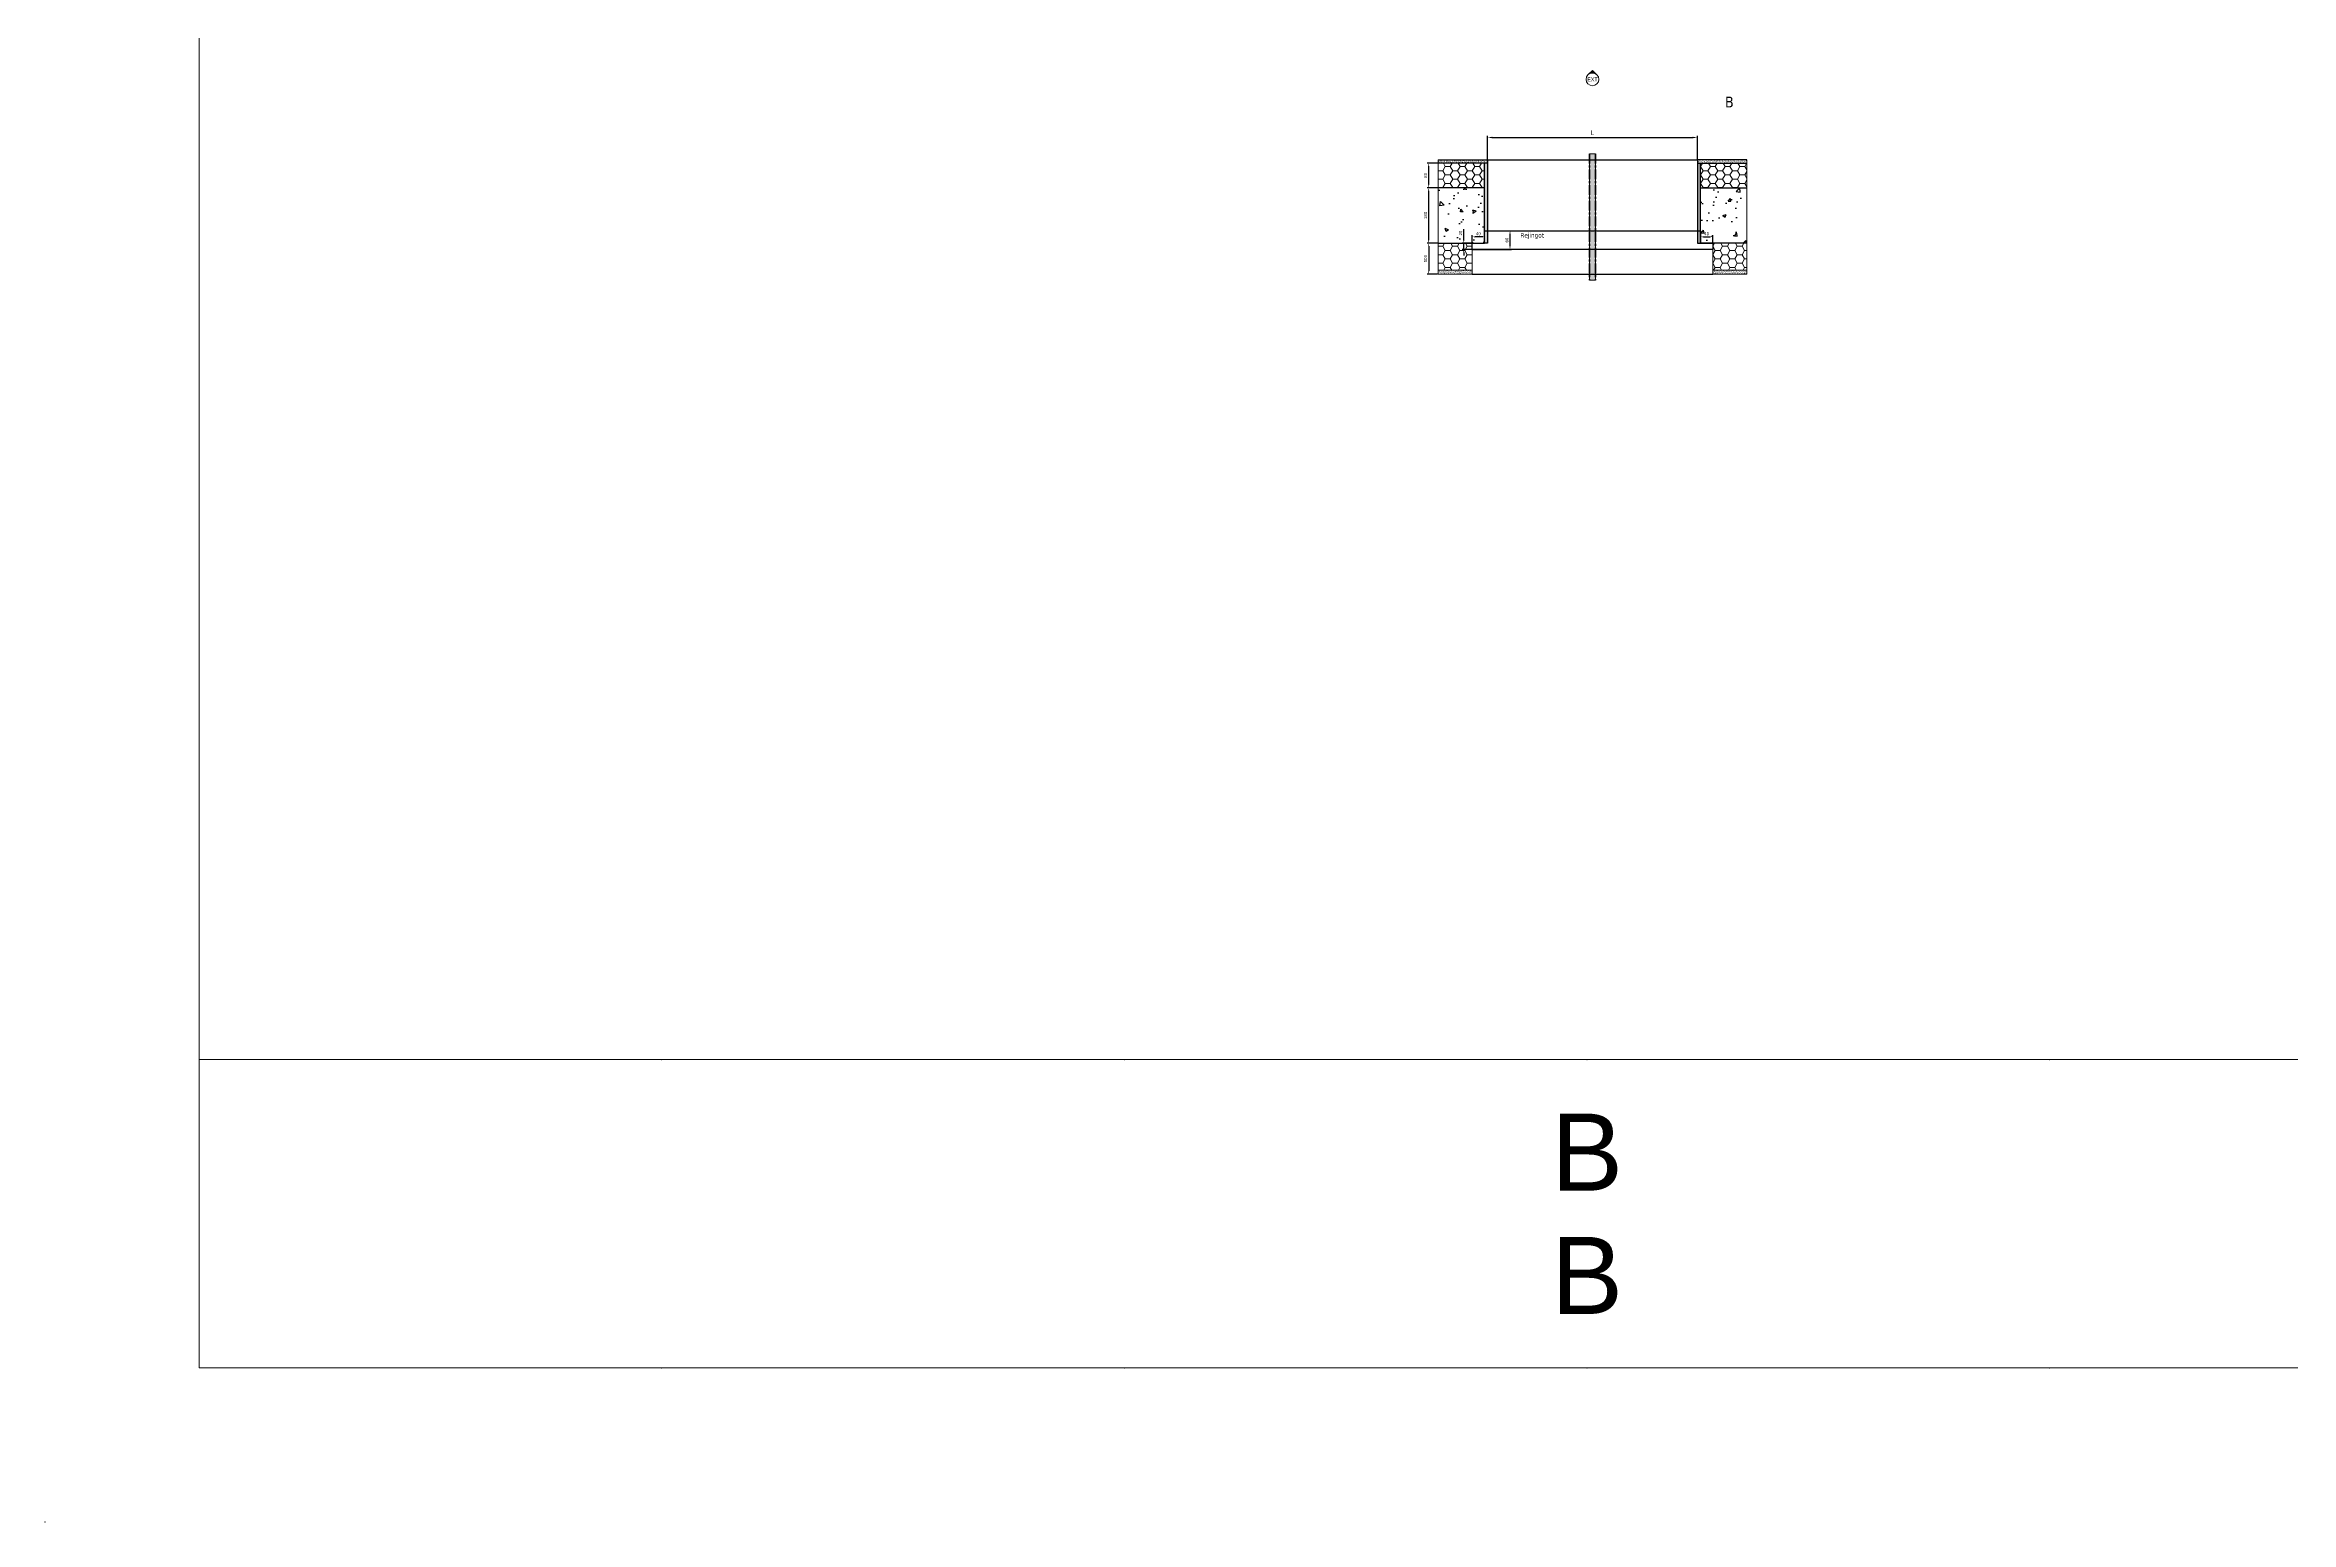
# Model space of a CAD drawing. Header units: millimetres. Extents: x -20000 to 230000, y -17405 to 25402.
# Drawn here: x 10000 to 17282, y 0 to 4791 of the extents above; entities that cross this region are included whole.
import ezdxf
from ezdxf.enums import TextEntityAlignment as Align

# ---------------------------------------------------------------- set-up
doc = ezdxf.new("R2010")
doc.units = ezdxf.units.MM
doc.header["$PDMODE"] = 35
doc.header["$PDSIZE"] = 0.5
doc.linetypes.add('AXES', pattern=[50.800000000000004, 31.75, -6.35, 6.35, -6.35])
doc.layers.get('0').update_dxf_attribs({"lineweight": 13})
doc.layers.get('Defpoints').update_dxf_attribs({"true_color": 0xc2a584})
for name, color, linetype, lineweight in [('0 - 1 (validé)', 3, 'Continuous', 13), ('1 - Axe', 1, 'AXES', 0), ('1 - BETON', 251, 'Continuous', 25), ('1 - Cotation', 32, 'Continuous', 13), ('1 - Isolant', 132, 'Continuous', 13), ('1 - Platre', 252, 'Continuous', 13), ('1 - Texte', 7, 'Continuous', 13)]:
    doc.layers.add(name, color=color, linetype=linetype, lineweight=lineweight)
for name, color, linetype, lineweight, plot in [('0 - Invisible', 43, 'Continuous', 0, False), ('0 - Trame', 1, 'Continuous', 0, False), ('Non visible', 163, 'Continuous', 25, False)]:
    doc.layers.add(name, color=color, linetype=linetype, lineweight=lineweight, plot=plot)
doc.layers.add('1 - Cache', color=7, linetype='Continuous', lineweight=0, true_color=0xffffff)
doc.styles.get("Standard").update_dxf_attribs({"font": 'ARIALUNI.TTF'})
doc.styles.add('Texte Poralu', font='tahomabd.ttf')
doc.dimstyles.new('100 - 1000', dxfattribs={"dimtxt": 15, "dimasz": 15, "dimexe": 5, "dimexo": 2.5, "dimgap": 8, "dimtad": 1, "dimdec": 1, "dimtxsty": 'Texte Poralu', "dimcen": 10, "dimazin": 0, "dimtfac": 1, "dimtdec": 1, "dimtmove": 0, "dimatfit": 3, "dimfxl": 1, "dimarcsym": 0})
doc.dimstyles.new('30 - 1000', dxfattribs={"dimtxt": 10, "dimasz": 10, "dimexe": 5, "dimexo": 2.5, "dimgap": 5, "dimtad": 1, "dimdec": 1, "dimtxsty": 'Texte Poralu', "dimcen": 5, "dimazin": 0, "dimtfac": 1, "dimtdec": 1, "dimtmove": 0, "dimatfit": 3, "dimfxl": 1, "dimarcsym": 0})

# ---------------------------------------------------------------- blocks, each defined once
blk = doc.blocks.new('Cadre Coupe_Elev')
for p in [(2000, 1500), (3500, 1500), (5000, 1500), (6500, 1500), (2000, 500), (3500, 500), (5000, 500), (6500, 500)]:
    blk.add_point(p)
at = {"layer": '0 - Trame'}
for points in [[(500, 500), (9500, 500), (9500, 9500), (500, 9500)], [(500, 1500), (9500, 1500), (9500, 500), (500, 500)]]:
    blk.add_lwpolyline(points, close=True, dxfattribs=at)
for p in [(0, 10000), (10000, 10000), (0, 0), (10000, 0)]:
    blk.add_point(p, dxfattribs=at)
at = {"layer": 'Defpoints'}
for p in [(4999.999999999971, 3733.496620553549), (5000, 1200), (5000, 1000), (5000, 800)]:
    blk.add_point(p, dxfattribs=at)
at = {"color": 7}
blk.add_attdef('REPERE_1', text='', height=300, dxfattribs=at).set_placement((1000, 9000), align=Align.MIDDLE_CENTER)
at = {"layer": '1 - Texte', "color": 7}
for tag, p in [('DEFINITION1', (5000, 1200)), ('DEFINITION2', (5000, 800))]:
    blk.add_attdef(tag, text='', height=250, dxfattribs=at).set_placement(p, align=Align.MIDDLE_CENTER)
at = {"layer": 'Non visible', "style": 'Texte Poralu'}
for p in [(5447.11721373623, 4905.799125232807), (5447.11721373623, 4605.799125232807)]:
    blk.add_attdef('REPERE_2', text='', height=35, dxfattribs=at).set_placement(p, align=Align.MIDDLE_LEFT)
blk = doc.blocks.new('*U441')
at = {"layer": '1 - Isolant'}
h = blk.add_hatch(dxfattribs=at)
h.set_pattern_fill('HONEY', color=256, scale=5, style=0)
h.set_pattern_definition([(0, (110.0000906813123, 79.99999999999812), (23.8125, 13.748153225), [15.875, -31.75]), (120, (110.0000906813123, 79.99999999999812), (-23.81249994797095, 13.74815331511695), [15.87499999999995, -31.7499999999999]), (59.99999999999999, (110.0000906813123, 79.99999999999812), (5.202904551637744e-08, 27.49630654011694), [-31.75, 15.875])])
h.paths.add_polyline_path([(-149.9999933903616, 0), (0, -9.094947017729282e-13), (-8.952838470577262e-13, 79.99999999999818), (-149.9999933903625, 79.99999999999906)])
at = {"layer": '0 - Invisible'}
blk.add_lwpolyline([(-149.9999933903625, 79.99999999999906), (-149.9999933903616, 0)], dxfattribs=at)
at = {"layer": '1 - Isolant'}
blk.add_lwpolyline([(-149.9999933903616, 0), (0, 0), (0, 0), (0, -9.094947017729282e-13), (-8.952838470577262e-13, 79.99999999999818), (-149.9999933903625, 79.99999999999906)], dxfattribs=at)
blk = doc.blocks.new('*U1389')
at = {"layer": '1 - Isolant'}
h = blk.add_hatch(dxfattribs=at)
h.set_pattern_fill('HONEY', color=256, scale=5)
h.set_pattern_definition([(0, (204.9998914205589, -1.4210854715202e-14), (23.8125, 13.748153225), [15.875, -31.75]), (120, (204.9998914205589, -1.4210854715202e-14), (-23.81249994797095, 13.74815331511695), [15.87499999999996, -31.74999999999991]), (59.99999999999999, (204.9998914205589, -1.4210854715202e-14), (5.202904551637744e-08, 27.49630654011694), [-31.75, 15.875])])
h.paths.add_polyline_path([(-149.9999999999709, -87.00000000000001), (-149.9999999999709, 0), (-40.00007220401312, 0), (-40.00007220401312, -87.00000000000001)])
at = {"layer": '1 - Platre'}
h = blk.add_hatch(dxfattribs=at)
h.set_pattern_fill('AR-SAND', color=256, scale=0.1)
h.set_pattern_definition([(37.50000000000001, (204.9998914205589, -1.4210854715202e-14), (-0.1600031295984046, 4.894132373293424), [0, -3.860800000000001, 0, -4.318000000000001, 0, -4.1275]), (7.499999999999999, (204.9998914205589, -1.4210854715202e-14), (4.495232831380027, 7.168251005683543), [0, -2.0828, 0, -3.4798, 0, -1.3335]), (327.5, (201.8756914205589, -1.4210854715202e-14), (7.90992370241458, 0.01437184678545691), [0, -1.27, 0, -4.572, 0, -5.969]), (317.5, (201.8756914205589, -1.4210854715202e-14), (7.635564524722972, 2.229293232572162), [0, -0.635, 0, -2.9972, 0, -3.429])])
h.paths.add_polyline_path([(-149.9999999999709, -100), (-149.9999999999709, -87.00000000000001), (-40.00007220401312, -87.00000000000001), (-40.00007220401312, -100)])
at = {"layer": '0 - Invisible'}
for points in [[(-149.9999999999709, -87.00000000000001), (-149.9999999999709, 0)], [(-149.9999999999709, -100), (-149.9999999999709, -87.00000000000001)]]:
    blk.add_lwpolyline(points, dxfattribs=at)
at = {"layer": '1 - Isolant'}
blk.add_lwpolyline([(-149.9999999999709, 0), (-40.00007220401312, 0), (-40.00007220401312, -87.00000000000001), (-149.9999999999709, -87.00000000000001)], dxfattribs=at)
at = {"layer": '1 - Platre'}
blk.add_lwpolyline([(-149.9999999999709, -87.00000000000001), (-40.00007220401312, -87.00000000000001), (-40.00007220401312, -100), (-149.9999999999709, -100)], dxfattribs=at)
blk = doc.blocks.new('*U1388')
at = {"layer": '1 - Isolant'}
h = blk.add_hatch(dxfattribs=at)
h.set_pattern_fill('HONEY', color=256, scale=5)
h.set_pattern_definition([(0, (80.00003853282942, -1.4210854715202e-14), (23.8125, 13.748153225), [15.875, -31.75]), (120, (80.00003853282942, -1.4210854715202e-14), (-23.81249994797095, 13.74815331511695), [15.87499999999996, -31.74999999999991]), (59.99999999999999, (80.00003853282942, -1.4210854715202e-14), (5.202904551637744e-08, 27.49630654011694), [-31.75, 15.875])])
h.paths.add_polyline_path([(150.0000385328185, -87.00000000000001), (150.0000385328185, 0), (40.00000000001093, 0), (40.00000000001093, -87.00000000000001)])
at = {"layer": '1 - Platre'}
h = blk.add_hatch(dxfattribs=at)
h.set_pattern_fill('AR-SAND', color=256, scale=0.1)
h.set_pattern_definition([(37.50000000000001, (80.00003853282942, -1.4210854715202e-14), (-0.1600031295984046, 4.894132373293424), [0, -3.860800000000001, 0, -4.318000000000001, 0, -4.1275]), (7.499999999999999, (80.00003853282942, -1.4210854715202e-14), (4.495232831380027, 7.168251005683543), [0, -2.0828, 0, -3.4798, 0, -1.3335]), (327.5, (76.87583853282942, -1.4210854715202e-14), (7.90992370241458, 0.01437184678545691), [0, -1.27, 0, -4.572, 0, -5.969]), (317.5, (76.87583853282942, -1.4210854715202e-14), (7.635564524722972, 2.229293232572162), [0, -0.635, 0, -2.9972, 0, -3.429])])
h.paths.add_polyline_path([(150.0000385328185, -100), (150.0000385328185, -87.00000000000001), (40.00000000001093, -87.00000000000001), (40.00000000001093, -100)])
at = {"layer": '0 - Invisible'}
for points in [[(150.0000385328185, -87.00000000000001), (150.0000385328185, 0)], [(150.0000385328185, -100), (150.0000385328185, -87.00000000000001)]]:
    blk.add_lwpolyline(points, dxfattribs=at)
at = {"layer": '1 - Isolant'}
blk.add_lwpolyline([(150.0000385328185, 0), (40.00000000001093, 0), (40.00000000001093, -87.00000000000001), (150.0000385328185, -87.00000000000001)], dxfattribs=at)
at = {"layer": '1 - Platre'}
blk.add_lwpolyline([(150.0000385328185, -87.00000000000001), (40.00000000001093, -87.00000000000001), (40.00000000001093, -100), (150.0000385328185, -100)], dxfattribs=at)
blk = doc.blocks.new('*U442')
at = {"layer": '1 - Isolant'}
h = blk.add_hatch(dxfattribs=at)
h.set_pattern_fill('HONEY', color=256, scale=5, style=0)
h.set_pattern_definition([(0, (110.0000906813141, 79.99999999999812), (23.8125, 13.748153225), [15.875, -31.75]), (120, (110.0000906813141, 79.99999999999812), (-23.81249994797095, 13.74815331511695), [15.87499999999995, -31.7499999999999]), (59.99999999999999, (110.0000906813141, 79.99999999999812), (5.202904551637744e-08, 27.49630654011694), [-31.75, 15.875])])
h.paths.add_polyline_path([(-149.9999933903616, 0), (1.818989403545856e-12, -9.094947017729282e-13), (9.237055564881302e-13, 79.99999999999818), (-149.9999933903625, 79.99999999999906)])
at = {"layer": '0 - Invisible'}
blk.add_lwpolyline([(-149.9999933903625, 79.99999999999906), (-149.9999933903616, 0)], dxfattribs=at)
at = {"layer": '1 - Isolant'}
blk.add_lwpolyline([(-149.9999933903616, 0), (0, 0), (0, 0), (1.818989403545856e-12, -9.094947017729282e-13), (9.237055564881302e-13, 79.99999999999818), (-149.9999933903625, 79.99999999999906)], dxfattribs=at)
blk = doc.blocks.new('*U189')
h = blk.add_hatch(color=256)
edge = h.paths.add_edge_path()
edge.add_line((-2.072522045462071e-13, 29.16815472393788), (-14.58407736196905, 14.58407736197051))
edge.add_arc((1.103117597267565e-11, -1.326938559031979e-11), 20.62500000001327, 90.00000000003098, 134.9999999999927, ccw=False)
edge.add_arc((-8.900435943814897e-12, -8.125056183416809e-12), 20.62500000000813, 45.00000000000222, 89.99999999997573, ccw=False)
edge.add_line((14.58407736196884, 14.58407736197071), (-2.060573933704291e-13, 29.16815472393788))
for p, q in [((0.00170546913411465, 29.16815472393787), (-14.58407736197124, 14.58407736196831)), ((14.58407736196884, 14.58407736197071), (0.00170546913411465, 29.16815472393787))]:
    blk.add_line(p, q)
blk.add_circle((0, 0), 20.625)
at = {"insert": (0, 0), "char_height": 12.5, "attachment_point": 5}
blk.add_mtext('EXT', dxfattribs=at)
blk = doc.blocks.new('*U435')
at = {"layer": '1 - BETON'}
h = blk.add_hatch(dxfattribs=at)
h.set_pattern_fill('CONCRETE', color=256, scale=15, style=0, pattern_type=2)
h.set_pattern_definition([(49.99999999999999, (-49.99996146718152, -20.00000000000003), (107.589027390113, -9.412820247389266), [11.25, -123.75]), (355, (-49.99996146718152, -20.00000000000003), (-20.81270004195, 112.8288200550018), [9, -99]), (100.4514, (-41.03420946718152, -20.78440100000003), (86.77640725710323, 103.415931309143), [9.5610285, -105.1713168]), (46.18420000000002, (-49.99996146718152, 9.999999999999977), (160.0861572938467, -24.82785214935271), [16.87499999999996, -185.6249999999997]), (96.6356, (-36.65944971718152, 7.931003949999974), (140.1994058323055, 146.1176806350663), [14.3415432, -157.75695]), (351.1842, (-49.99996146718152, 9.999999999999977), (140.1992917700441, 146.1177901387987), [13.5, -148.5]), (21, (-34.99996146718152, 2.499999999999975), (89.53605781776925, -60.39283359980082), [11.25, -123.75]), (326.0000000000001, (-34.99996146718152, 2.499999999999975), (36.49729978823726, 108.772506757028), [9, -99]), (71.4514, (-27.53862651718151, -2.532740900000025), (126.0333942872235, 48.37957450649286), [9.5610285, -105.1713168]), (37.50000000000001, (-49.99996146718152, -20.00000000000003), (1.8239782975936, 49.93407807469672), [0, -97.8, 0, -100.5, 0, -99.375]), (7.499999999999999, (-49.99996146718152, -20.00000000000003), (39.46043061632229, 59.16175678235403), [0, -57.3, 0, -95.55, 0, -37.875]), (327.5, (-83.44996146718152, -20.00000000000003), (80.07336542586135, -3.383230760156963), [0, -37.5, 0, -117, 0, -155.25]), (317.5, (-98.44996146718152, -20.00000000000003), (87.47792540135794, 15.01574734984766), [0, -48.75, 0, -77.69999999999999, 0, -110.25])])
h.paths.add_polyline_path([(150.0000385328185, 179.9999999999999), (150.0000385328185, 0), (0, 0), (0, 180)])
at = {"layer": '0 - Invisible'}
blk.add_lwpolyline([(150.0000385328185, 179.9999999999999), (150.0000385328185, 0)], dxfattribs=at)
at = {"layer": '1 - BETON'}
blk.add_lwpolyline([(150.0000385328185, 0), (0, 0), (0, 180), (150.0000385328185, 179.9999999999999)], dxfattribs=at)
blk = doc.blocks.new('*U434')
at = {"layer": '1 - BETON'}
h = blk.add_hatch(dxfattribs=at)
h.set_pattern_fill('CONCRETE', color=256, scale=15, style=0, pattern_type=2)
h.set_pattern_definition([(49.99999999999999, (-50.00000000000003, -20.00000000000003), (107.589027390113, -9.412820247389266), [11.25, -123.75]), (355, (-50.00000000000003, -20.00000000000003), (-20.81270004195, 112.8288200550018), [9, -99]), (100.4514, (-41.03424800000003, -20.78440100000002), (86.77640725710323, 103.415931309143), [9.5610285, -105.1713168]), (46.18420000000002, (-50.00000000000003, 9.999999999999977), (160.0861572938467, -24.82785214935271), [16.87499999999996, -185.6249999999997]), (96.6356, (-36.65948825000003, 7.931003949999974), (140.1994058323055, 146.1176806350663), [14.3415432, -157.75695]), (351.1842, (-50.00000000000003, 9.999999999999977), (140.1992917700441, 146.1177901387987), [13.5, -148.5]), (21, (-35.00000000000003, 2.499999999999975), (89.53605781776925, -60.39283359980082), [11.25, -123.75]), (326.0000000000001, (-35.00000000000003, 2.499999999999975), (36.49729978823726, 108.772506757028), [9, -99]), (71.4514, (-27.53866505000002, -2.532740900000025), (126.0333942872235, 48.37957450649286), [9.5610285, -105.1713168]), (37.50000000000001, (-50.00000000000003, -20.00000000000003), (1.8239782975936, 49.93407807469672), [0, -97.8, 0, -100.5, 0, -99.375]), (7.499999999999999, (-50.00000000000003, -20.00000000000003), (39.46043061632229, 59.16175678235403), [0, -57.3, 0, -95.55, 0, -37.875]), (327.5, (-83.45000000000003, -20.00000000000003), (80.07336542586135, -3.383230760156963), [0, -37.5, 0, -117, 0, -155.25]), (317.5, (-98.45000000000003, -20.00000000000003), (87.47792540135794, 15.01574734984766), [0, -48.75, 0, -77.69999999999999, 0, -110.25])])
h.paths.add_polyline_path([(150, 179.9999999999999), (150, 0), (0, 0), (0, 180)])
at = {"layer": '0 - Invisible'}
blk.add_lwpolyline([(150, 179.9999999999999), (150, 0)], dxfattribs=at)
at = {"layer": '1 - BETON'}
blk.add_lwpolyline([(150, 0), (0, 0), (0, 180), (150, 179.9999999999999)], dxfattribs=at)
blk = doc.blocks.new('*D1358')
at = {"layer": 'Defpoints', "color": 0, "lineweight": -2, "transparency": 16777216}
for p, q in [((14514.99997544319, 4327.928406744617), (14481.47944439466, 4327.928406744617)), ((14486.47944439466, 4157.928406744617), (14486.47944439466, 4317.928406744617)), ((14514.99997544319, 4147.928406744617), (14481.47944439466, 4147.928406744617))]:
    blk.add_line(p, q, dxfattribs=at)
at = {"layer": 'Defpoints', "color": 0, "transparency": 16777216}
for p in [(14486.47944439466, 4327.928406744617), (14517.49997544319, 4327.928406744617), (14517.49997544319, 4147.928406744617)]:
    blk.add_point(p, dxfattribs=at)
for points in [[(14484.81277772799, 4317.928406744617), (14488.14611106132, 4317.928406744617), (14486.47944439466, 4327.928406744617)], [(14484.81277772799, 4157.928406744617), (14488.14611106132, 4157.928406744617), (14486.47944439466, 4147.928406744617)]]:
    blk.add_solid(points, dxfattribs=at)
at = {"layer": 'Defpoints', "color": 0, "transparency": 16777216, "insert": (14476.25110322609, 4237.92840674462), "char_height": 10, "attachment_point": 5, "rotation": 90, "style": 'Texte Poralu'}
blk.add_mtext('180', dxfattribs=at)
blk = doc.blocks.new('*D1359')
at = {"layer": '1 - Cotation', "color": 0, "lineweight": -2, "transparency": 16777216}
for p, q in [((14514.99997544322, 4147.928406744617), (14481.47944439466, 4147.928406744617)), ((14486.47944439466, 4137.928406744617), (14486.47944439466, 4057.928406744617)), ((14514.99997544322, 4047.928406744617), (14481.47944439466, 4047.928406744617))]:
    blk.add_line(p, q, dxfattribs=at)
at = {"layer": '1 - Cotation', "color": 0, "transparency": 16777216}
for points in [[(14484.81277772799, 4137.928406744617), (14488.14611106133, 4137.928406744617), (14486.47944439466, 4147.928406744617)], [(14484.81277772799, 4057.928406744617), (14488.14611106132, 4057.928406744617), (14486.47944439466, 4047.928406744617)]]:
    blk.add_solid(points, dxfattribs=at)
at = {"layer": 'Defpoints', "color": 0, "transparency": 16777216}
for p in [(14517.49997544322, 4147.928406744617), (14486.47944439466, 4047.928406744617), (14517.49997544322, 4047.928406744617)]:
    blk.add_point(p, dxfattribs=at)
at = {"layer": '1 - Cotation', "color": 0, "transparency": 16777216, "insert": (14476.27460893462, 4097.92840674462), "char_height": 10, "attachment_point": 5, "rotation": 90, "style": 'Texte Poralu'}
blk.add_mtext('100', dxfattribs=at)
blk = doc.blocks.new('*D1360')
at = {"layer": '1 - Cotation', "color": 0, "lineweight": -2, "transparency": 16777216}
for p, q in [((14669.99987917117, 4187.928406744628), (14755.12176650812, 4187.928406744628)), ((14750.12176650812, 4137.928406744617), (14750.12176650812, 4177.928406744628)), ((14629.99990323918, 4127.928406744617), (14755.12176650812, 4127.928406744617))]:
    blk.add_line(p, q, dxfattribs=at)
at = {"layer": '1 - Cotation', "color": 0, "transparency": 16777216}
for points in [[(14748.45509984145, 4177.928406744628), (14751.78843317478, 4177.928406744628), (14750.12176650812, 4187.928406744628)], [(14748.45509984145, 4137.928406744617), (14751.78843317478, 4137.928406744617), (14750.12176650812, 4127.928406744617)]]:
    blk.add_solid(points, dxfattribs=at)
at = {"layer": 'Defpoints', "color": 0, "transparency": 16777216}
for p in [(14667.49987917117, 4187.928406744628), (14750.12176650812, 4187.928406744628), (14627.49990323918, 4127.928406744617)]:
    blk.add_point(p, dxfattribs=at)
at = {"layer": '1 - Cotation', "color": 0, "transparency": 16777216, "insert": (14739.91693104808, 4157.928406744625), "char_height": 10, "attachment_point": 5, "rotation": 90, "style": 'Texte Poralu'}
blk.add_mtext('60', dxfattribs=at)
blk = doc.blocks.new('*D1361')
at = {"layer": 'Defpoints', "color": 0, "lineweight": -2, "transparency": 16777216}
for p, q in [((14514.9999502465, 4407.928301654999), (14481.47944439466, 4407.928301654999)), ((14486.47944439466, 4337.928301655019), (14486.47944439466, 4397.928301654999)), ((14515.00000629429, 4327.928301655019), (14481.47944439466, 4327.928301655019))]:
    blk.add_line(p, q, dxfattribs=at)
at = {"layer": 'Defpoints', "color": 0, "transparency": 16777216}
for p in [(14486.47944439466, 4407.928301654999), (14517.4999502465, 4407.928301654999), (14517.50000629429, 4327.928301655019)]:
    blk.add_point(p, dxfattribs=at)
for points in [[(14484.81277772799, 4397.928301654999), (14488.14611106132, 4397.928301654999), (14486.47944439466, 4407.928301654999)], [(14484.81277772799, 4337.928301655019), (14488.14611106132, 4337.928301655019), (14486.47944439466, 4327.928301655019)]]:
    blk.add_solid(points, dxfattribs=at)
at = {"layer": 'Defpoints', "color": 0, "transparency": 16777216, "insert": (14476.25110322608, 4367.928301655012), "char_height": 10, "attachment_point": 5, "rotation": 90, "style": 'Texte Poralu'}
blk.add_mtext('80', dxfattribs=at)
blk = doc.blocks.new('*D1364')
at = {"layer": '1 - Cotation', "color": 0, "lineweight": -2, "transparency": 16777216}
for p, q in [((14627.49997544319, 4150.428406744617), (14627.49997544319, 4173.551336453995)), ((14657.49997544319, 4168.551336453995), (14637.49997544319, 4168.551336453995)), ((14667.49997544319, 4150.428406744617), (14667.49997544319, 4173.551336453995))]:
    blk.add_line(p, q, dxfattribs=at)
at = {"layer": '1 - Cotation', "color": 0, "transparency": 16777216}
for points in [[(14637.49997544319, 4170.218003120662), (14637.49997544319, 4166.884669787328), (14627.49997544319, 4168.551336453995)], [(14657.49997544319, 4170.218003120662), (14657.49997544319, 4166.884669787328), (14667.49997544319, 4168.551336453995)]]:
    blk.add_solid(points, dxfattribs=at)
at = {"layer": 'Defpoints', "color": 0, "transparency": 16777216}
for p in [(14627.49997544319, 4168.551336453995), (14627.49997544319, 4147.928406744617), (14667.49997544319, 4147.928406744617)]:
    blk.add_point(p, dxfattribs=at)
at = {"layer": '1 - Cotation', "color": 0, "transparency": 16777216, "insert": (14647.49997544319, 4178.756171914035), "char_height": 10, "attachment_point": 5, "style": 'Texte Poralu'}
blk.add_mtext('40', dxfattribs=at)
blk = doc.blocks.new('*D1365')
at = {"layer": '1 - Cotation', "color": 0, "lineweight": -2, "transparency": 16777216}
for p, q in [((15367.4999754432, 4150.428406744617), (15367.4999754432, 4173.551336453995)), ((15377.4999754432, 4168.551336453995), (15397.50006561512, 4168.551336453995)), ((15407.50006561512, 4150.428406744617), (15407.50006561512, 4173.551336453995))]:
    blk.add_line(p, q, dxfattribs=at)
at = {"layer": '1 - Cotation', "color": 0, "transparency": 16777216}
for points in [[(15377.4999754432, 4170.218003120662), (15377.4999754432, 4166.884669787328), (15367.4999754432, 4168.551336453995)], [(15397.50006561512, 4170.218003120662), (15397.50006561512, 4166.884669787328), (15407.50006561512, 4168.551336453995)]]:
    blk.add_solid(points, dxfattribs=at)
at = {"layer": 'Defpoints', "color": 0, "transparency": 16777216}
for p in [(15407.50006561512, 4168.551336453995), (15367.4999754432, 4147.928406744617), (15407.50006561512, 4147.928406744617)]:
    blk.add_point(p, dxfattribs=at)
at = {"layer": '1 - Cotation', "color": 0, "transparency": 16777216, "insert": (15387.50002052916, 4178.756171914035), "char_height": 10, "attachment_point": 5, "style": 'Texte Poralu'}
blk.add_mtext('40', dxfattribs=at)
blk = doc.blocks.new('*U679')
at = {"layer": '1 - BETON'}
h = blk.add_hatch(dxfattribs=at)
h.set_pattern_fill('AR-SAND', color=256, scale=0.1)
h.set_pattern_definition([(37.50000000000001, (0, -59.9999999998895), (-0.1600031295984046, 4.894132373293424), [0, -3.860800000000001, 0, -4.318000000000001, 0, -4.1275]), (7.499999999999999, (0, -59.9999999998895), (4.495232831380027, 7.168251005683543), [0, -2.0828, 0, -3.4798, 0, -1.3335]), (327.5, (-3.1242, -59.9999999998895), (7.90992370241458, 0.01437184678545762), [0, -1.27, 0, -4.572, 0, -5.969]), (317.5, (-3.1242, -59.9999999998895), (7.635564524722972, 2.229293232572163), [0, -0.635, 0, -2.9972, 0, -3.429])])
h.paths.add_polyline_path([(9.999999999999963, -259.9999999998895), (10, 0), (0, 0), (-3.673940397442059e-14, -259.9999999998895)])
at = {"layer": '0 - Invisible'}
blk.add_line((-3.673940397442059e-14, -259.9999999998895), (9.999999999999963, -259.9999999998895), dxfattribs=at)
at = {"layer": '1 - BETON'}
blk.add_lwpolyline([(9.999999999999963, -259.9999999998895), (10, 0), (0, 0), (-3.673940397442059e-14, -259.9999999998895)], dxfattribs=at)
blk = doc.blocks.new('*U680')
at = {"layer": '1 - BETON'}
h = blk.add_hatch(dxfattribs=at)
h.set_pattern_fill('AR-SAND', color=256, scale=0.1)
h.set_pattern_definition([(37.50000000000001, (0, 40.00006681227478), (-0.1600031295984046, 4.894132373293424), [0, -3.860800000000001, 0, -4.318000000000001, 0, -4.1275]), (7.499999999999999, (0, 40.00006681227478), (4.495232831380027, 7.168251005683543), [0, -2.0828, 0, -3.4798, 0, -1.3335]), (327.5, (-3.1242, 40.00006681227478), (7.90992370241458, 0.01437184678545762), [0, -1.27, 0, -4.572, 0, -5.969]), (317.5, (-3.1242, 40.00006681227478), (7.635564524722972, 2.229293232572163), [0, -0.635, 0, -2.9972, 0, -3.429])])
h.paths.add_polyline_path([(9.999999999999964, -159.9999331877252), (10, 3.979039320256561e-13), (0, 0), (-3.673940397442059e-14, -159.9999331877256)])
at = {"layer": '0 - Invisible'}
blk.add_line((-3.673940397442059e-14, -159.9999331877256), (9.999999999999964, -159.9999331877252), dxfattribs=at)
at = {"layer": '1 - BETON'}
blk.add_lwpolyline([(9.999999999999964, -159.9999331877252), (10, 3.979039320256561e-13), (0, 0), (-3.673940397442059e-14, -159.9999331877256)], dxfattribs=at)
blk = doc.blocks.new('*D1373')
at = {"layer": '1 - Cotation', "color": 0, "lineweight": -2, "transparency": 16777216}
for p, q in [((14677.49986391538, 4420.428416253084), (14677.49986391538, 4495.743389969402)), ((14692.49986391538, 4490.743389969402), (15342.49999169959, 4490.743389969402)), ((15357.49999169959, 4420.428078769466), (15357.49999169959, 4495.743389969402))]:
    blk.add_line(p, q, dxfattribs=at)
at = {"layer": '1 - Cotation', "color": 0, "transparency": 16777216}
for points in [[(14692.49986391538, 4493.243389969402), (14692.49986391538, 4488.243389969402), (14677.49986391538, 4490.743389969402)], [(15342.49999169959, 4493.243389969402), (15342.49999169959, 4488.243389969402), (15357.49999169959, 4490.743389969402)]]:
    blk.add_solid(points, dxfattribs=at)
at = {"layer": 'Defpoints', "color": 0, "transparency": 16777216}
for p in [(15357.49999169959, 4490.743389969402), (14677.49986391538, 4417.928416253084), (15357.49999169959, 4417.928078769466)]:
    blk.add_point(p, dxfattribs=at)
at = {"layer": '1 - Cotation', "color": 0, "transparency": 16777216, "insert": (15017.49992780748, 4506.243389969402), "char_height": 15, "attachment_point": 5, "style": 'Texte Poralu'}
blk.add_mtext('L', dxfattribs=at)
blk = doc.blocks.new('*U1387')
at = {"layer": '1 - Cache'}
blk.add_hatch(color=256, dxfattribs=at).paths.add_polyline_path([(-10.00107835162975, 19.99946078784533), (-9.978971853790142, -390.0003799206684), (10.02102811713802, -389.9993015545025), (9.99892161929841, 20.000539154011)])
at = {"layer": '0 - Invisible'}
blk.add_lwpolyline([(-10.00107835162975, 19.99946078784533), (-9.978971853790142, -390.0003799206684), (10.02102811713802, -389.9993015545025), (9.99892161929841, 20.000539154011)], close=True, dxfattribs=at)
for p in [(0, 0), (0.01994976550827333, -369.9998407666571)]:
    blk.add_point(p, dxfattribs=at)
at = {"layer": '1 - Axe', "lineweight": 50}
for p, q in [((-10.00107835162975, 19.99946078784533), (-9.978971853790142, -390.0003799206684)), ((9.99892161929841, 20.000539154011), (10.02102811713802, -389.9993015545025))]:
    blk.add_line(p, q, dxfattribs=at)
blk = doc.blocks.new('*D1448')
at = {"layer": '1 - Cotation', "color": 0, "lineweight": -2, "transparency": 16777216}
for p, q in [((14600.19119695266, 4157.928406744617), (14600.19119695266, 4193.90557262776)), ((14624.99990323918, 4147.928406744617), (14595.19119695266, 4147.928406744617)), ((14624.99990323918, 4127.928406744617), (14595.19119695266, 4127.928406744617)), ((14600.19119695266, 4127.928406744617), (14600.19119695266, 4147.928406744617)), ((14600.19119695266, 4117.928406744617), (14600.19119695266, 4107.928406744617))]:
    blk.add_line(p, q, dxfattribs=at)
at = {"layer": '1 - Cotation', "color": 0, "transparency": 16777216}
for points in [[(14598.52453028599, 4157.928406744617), (14601.85786361932, 4157.928406744617), (14600.19119695266, 4147.928406744617)], [(14598.52453028599, 4117.928406744617), (14601.85786361932, 4117.928406744617), (14600.19119695266, 4127.928406744617)]]:
    blk.add_solid(points, dxfattribs=at)
at = {"layer": 'Defpoints', "color": 0, "transparency": 16777216}
for p in [(14600.19119695266, 4147.928406744617), (14627.49990323918, 4147.928406744617), (14627.49990323918, 4127.928406744617)]:
    blk.add_point(p, dxfattribs=at)
at = {"layer": '1 - Cotation', "color": 0, "transparency": 16777216, "insert": (14589.98636149261, 4180.916989686191), "char_height": 10, "attachment_point": 5, "rotation": 90, "style": 'Texte Poralu'}
blk.add_mtext('20', dxfattribs=at)

msp = doc.modelspace()

# ---------------------------------------------------------------- linework, layer by layer
at = {"layer": '1 - BETON'}
msp.add_line((14627.53986377459, 4047.928406744617), (15407.49989137138, 4047.928406744617), dxfattribs=at)
msp.add_lwpolyline([(14627.49997544319, 4147.928406744617), (14667.49997544319, 4147.928406744617), (14667.49987917117, 4187.928406744628), (15367.49992566538, 4187.928406744628), (15367.4999754432, 4147.928406744617), (15407.50006561512, 4147.928406744617), (15407.49988527129, 4127.928406744621), (14627.49990323918, 4127.928406744617)], close=True, dxfattribs=at)
at = {"layer": 'Defpoints', "ltscale": 2}
msp.add_line((14677.49986391538, 4417.928416253084), (15357.49999169959, 4417.928078769466), dxfattribs=at)

# ---------------------------------------------------------------- block references
for name, p in [('*U189', (15017.50165288843, 4679.328465829611)), ('*U1387', (15017.49992780748, 4417.928247511274)), ('*U435', (15367.49997544319, 4147.928406744617)), ('*U1389', (14667.49997544319, 4147.928406744617)), ('*U1388', (15367.49997544319, 4147.928406744617))]:
    msp.add_blockref(name, p)
at = {"xscale": -1}
for name, p, rotation in [('*U680', (14677.49987342392, 4407.928416253088), 270.0000544799311), ('*U679', (14667.49997544319, 4147.928406744619), 180.0000544799311), ('*U442', (15367.50002058561, 4327.928406744617), 359.9999598587287)]:
    msp.add_blockref(name, p, dxfattribs=dict(at, rotation=rotation))
for name, p, rotation in [('*U441', (14667.49999968461, 4327.928406744617), 4.014127135292442e-05), ('*U680', (15357.49999142315, 4407.928730155125), 89.99999841788886), ('*U679', (15367.50012944658, 4147.928729879082), 179.9999984178889)]:
    msp.add_blockref(name, p, dxfattribs=dict(rotation=rotation))
msp.add_blockref('*U434', (14667.49997544319, 4147.928406744617), dxfattribs=at)
at = {"layer": '0 - 1 (validé)'}
for p in [(0, 0), (0, -10000), (10000, -10000)]:
    msp.add_blockref('Cadre Coupe_Elev', p, dxfattribs=at)
ref = msp.add_blockref('Cadre Coupe_Elev', (10000, 0), dxfattribs=at)
ref.add_attrib('REPERE_2', 'B', dxfattribs={"layer": 'Non visible', "height": 35, "style": 'Texte Poralu'}).set_placement((15447.11721373623, 4605.799125232807), align=Align.MIDDLE_LEFT)
ref.add_attrib('DEFINITION1', 'B', dxfattribs={"layer": '1 - Texte', "color": 7, "height": 250}).set_placement((15000, 1200), align=Align.MIDDLE_CENTER)
ref.add_attrib('DEFINITION2', 'B', dxfattribs={"layer": '1 - Texte', "color": 7, "height": 250}).set_placement((15000, 800), align=Align.MIDDLE_CENTER)

# ---------------------------------------------------------------- texts
at = {"layer": '1 - Texte', "insert": (14783.64020490275, 4181.175707928429), "char_height": 15, "attachment_point": 1, "style": 'Texte Poralu'}
msp.add_mtext_dynamic_manual_height_columns('Rejingot', width=98.00237297415151, gutter_width=300, heights=[0], dxfattribs=at)

# ---------------------------------------------------------------- dimensions: what is measured, and where the dimension line sits
at = {"layer": '1 - Cotation'}
dim = msp.add_linear_dim(base=(15357.49999169959, 4490.743389969402), p1=(14677.49986391538, 4417.928416253084), p2=(15357.49999169959, 4417.928078769466), text='L', dimstyle='100 - 1000', dxfattribs=at)
dim.commit()
dim.dimension.update_dxf_attribs({"geometry": '*D1373', "text_midpoint": (15017.49992780748, 4506.243389969402)})
for base, p1, p2, picture, middle in [((14600.19119695266, 4147.928406744617), (14627.49990323918, 4127.928406744617), (14627.49990323918, 4147.928406744617), '*D1448', (14589.98636149261, 4180.916989686191)), ((14750.12176650812, 4187.928406744628), (14627.49990323918, 4127.928406744617), (14667.49987917117, 4187.928406744628), '*D1360', (14739.91693104808, 4157.928406744625)), ((14486.47944439466, 4047.928406744617), (14517.49997544322, 4147.928406744617), (14517.49997544322, 4047.928406744617), '*D1359', (14476.27460893462, 4097.92840674462))]:
    dim = msp.add_linear_dim(base=base, p1=p1, p2=p2, angle=90, dimstyle='30 - 1000', dxfattribs=at)
    dim.commit()
    dim.dimension.update_dxf_attribs({"geometry": picture, "text_midpoint": middle})
for base, p1, p2, picture, middle in [((14627.49997544319, 4168.551336453995), (14667.49997544319, 4147.928406744617), (14627.49997544319, 4147.928406744617), '*D1364', (14647.49997544319, 4178.756171914035)), ((15407.50006561512, 4168.551336453995), (15367.4999754432, 4147.928406744617), (15407.50006561512, 4147.928406744617), '*D1365', (15387.50002052916, 4178.756171914035))]:
    dim = msp.add_linear_dim(base=base, p1=p1, p2=p2, dimstyle='30 - 1000', dxfattribs=at)
    dim.commit()
    dim.dimension.update_dxf_attribs({"geometry": picture, "text_midpoint": middle})
at = {"layer": 'Defpoints'}
for base, p1, p2, picture, middle in [((14486.47944439466, 4407.928301654999), (14517.50000629429, 4327.928301655019), (14517.4999502465, 4407.928301654999), '*D1361', (14476.25110322608, 4367.928301655012)), ((14486.47944439466, 4327.928406744617), (14517.49997544319, 4147.928406744617), (14517.49997544319, 4327.928406744617), '*D1358', (14476.25110322609, 4237.92840674462))]:
    dim = msp.add_linear_dim(base=base, p1=p1, p2=p2, angle=90, dimstyle='30 - 1000', dxfattribs=at)
    dim.commit()
    dim.dimension.update_dxf_attribs({"geometry": picture, "text_midpoint": middle})

doc.saveas('drawing.dxf')
